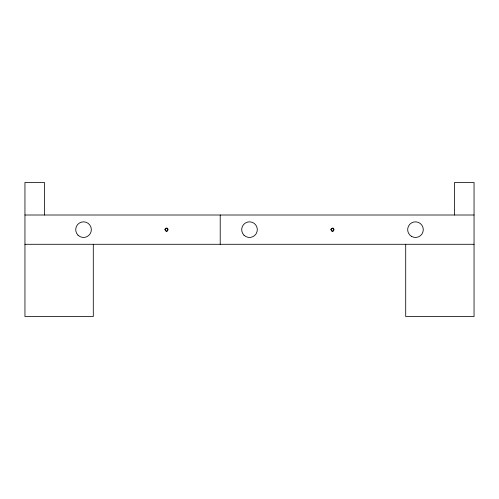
<?xml version="1.0" encoding="UTF-8"?>
<svg xmlns="http://www.w3.org/2000/svg" width="499" height="499" viewBox="0 0 499 499"><rect width="100%" height="100%" fill="white"/><g stroke="black" fill="none" stroke-linecap="round" stroke-linejoin="round"><path stroke-width="0.75" d="M24.95 215.007L474.05 215.007M24.95 244.292L474.05 244.292M454.527 215.007L454.527 182.459L474.05 182.459L474.05 316.541L405.706 316.541L405.706 244.292M220.209 215.007L220.209 244.292M93.294 244.292L93.294 316.541L24.95 316.541L24.95 182.459L44.473 182.459L44.473 215.007M165.075 229.365C167.502 235.59 169.672 224.519 165.075 229.365M331.049 229.365C333.469 235.59 335.646 224.519 331.049 229.365M243.98 235.172A7.809 7.809 0 0 0 257.047 231.667A7.809 7.809 0 0 0 247.479 222.105A7.809 7.809 0 0 0 243.98 235.172M411.569 236.414A7.809 7.809 0 0 0 423.283 229.646A7.809 7.809 0 0 0 411.569 222.885A7.809 7.809 0 0 0 411.569 236.414M78.006 235.172A7.809 7.809 0 0 0 91.074 231.667A7.809 7.809 0 0 0 81.505 222.105A7.809 7.809 0 0 0 78.006 235.172M165.481 230.681A1.466 1.466 0 0 0 167.926 230.027A1.466 1.466 0 0 0 166.136 228.236A1.466 1.466 0 0 0 165.481 230.681M331.754 230.918A1.466 1.466 0 0 0 333.95 229.646A1.466 1.466 0 0 0 331.754 228.38A1.466 1.466 0 0 0 331.754 230.918"/></g></svg>
